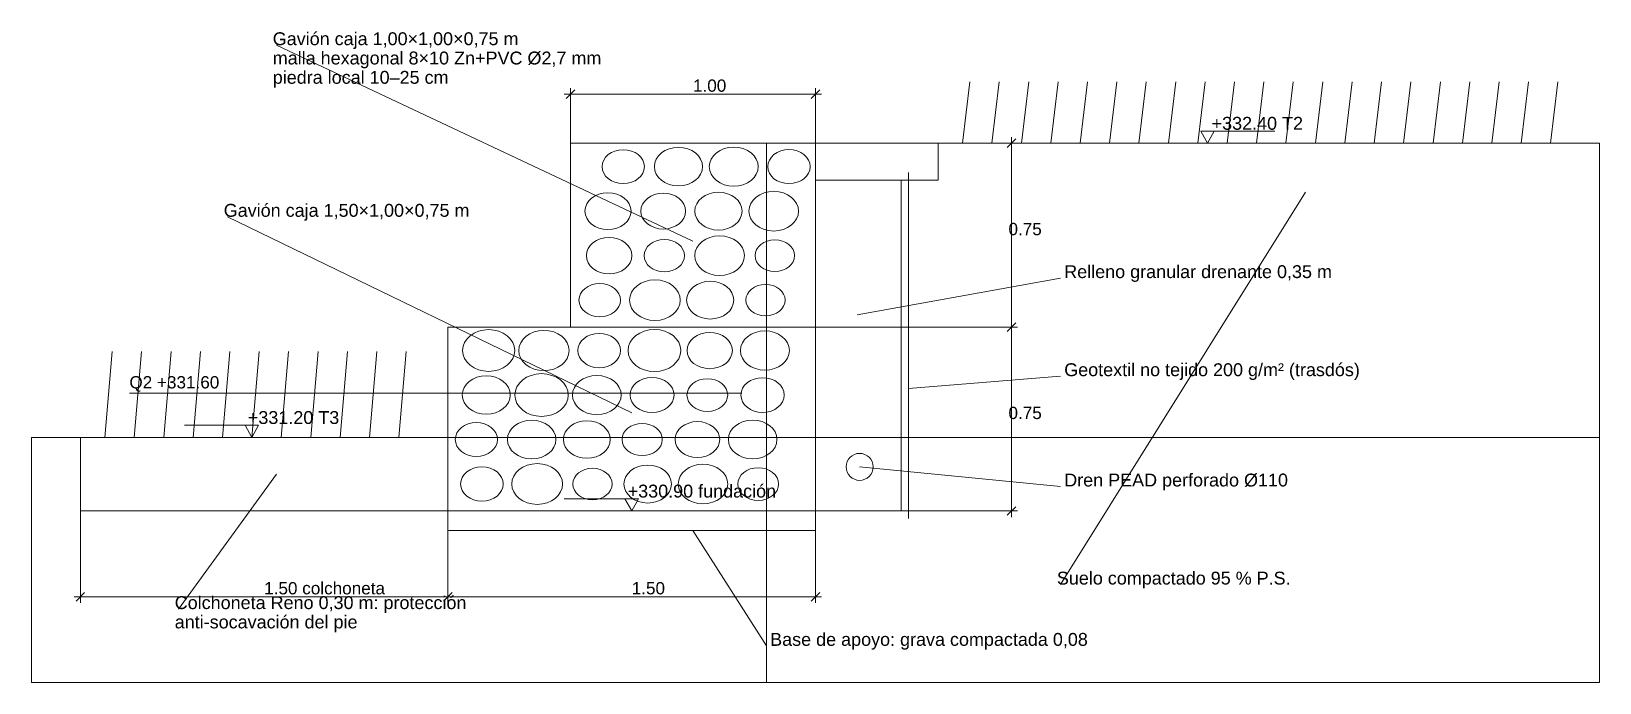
# Model space of a CAD drawing. Header units: metres. Extents: x -1097 to 1588, y -673 to 884.
# Drawn here: x 1316.8 to 1323.2, y -61 to -58.34 of the extents above; entities that cross this region are included whole.
import ezdxf

# ---------------------------------------------------------------- set-up
doc = ezdxf.new("R2010")
doc.units = ezdxf.units.M
doc.layers.add('DETALLES', color=7, linetype='Continuous', lineweight=0, plot=False)
doc.styles.add('ARIAL', font='arial.ttf')

msp = doc.modelspace()

# ---------------------------------------------------------------- linework, layer by layer
at = {"layer": 'DETALLES'}
for points in [[(1319.5, -59.2), (1317.8, -58.4)], [(1320.6, -58.8), (1320.63, -58.55)], [(1320.72, -58.8), (1320.75, -58.55)], [(1320.84, -58.8), (1320.87, -58.55)], [(1320.96, -58.8), (1320.99, -58.55)], [(1321.08, -58.8), (1321.11, -58.55)], [(1321.2, -58.8), (1321.23, -58.55)], [(1321.32, -58.8), (1321.35, -58.55)], [(1321.44, -58.8), (1321.47, -58.55)], [(1321.56, -58.8), (1321.59, -58.55)], [(1321.68, -58.8), (1321.71, -58.55)], [(1321.8, -58.8), (1321.83, -58.55)], [(1321.92, -58.8), (1321.95, -58.55)], [(1322.04, -58.8), (1322.07, -58.55)], [(1322.16, -58.8), (1322.19, -58.55)], [(1322.28, -58.8), (1322.31, -58.55)], [(1322.4, -58.8), (1322.43, -58.55)], [(1322.52, -58.8), (1322.55, -58.55)], [(1322.64, -58.8), (1322.67, -58.55)], [(1322.76, -58.8), (1322.79, -58.55)], [(1322.88, -58.8), (1322.91, -58.55)], [(1323, -58.8), (1323.03, -58.55)], [(1318.975, -58.6), (1320.025, -58.6)], [(1318.9825, -58.6175), (1319.0175, -58.5825)], [(1319, -58.8), (1319, -58.575)], [(1319.9825, -58.6175), (1320.0175, -58.5825)], [(1320, -58.8), (1320, -58.575)], [(1321.6, -58.7505), (1321.875, -58.7505)], [(1320, -58.8), (1320.825, -58.8)], [(1320.5, -58.8), (1323.2, -58.8)], [(1320.7825, -58.8175), (1320.8175, -58.7825)], [(1320.8, -59.575), (1320.8, -58.775)], [(1320.38, -60.33), (1320.38, -58.92)], [(1322, -59), (1321, -60.6)], [(1319.25, -59.9), (1317.6, -59.1)], [(1320.17, -59.5), (1321, -59.35)], [(1320, -59.55), (1320.825, -59.55)], [(1320, -59.55), (1320.825, -59.55)], [(1320.7825, -59.5675), (1320.8175, -59.5325)], [(1320.7825, -59.5675), (1320.8175, -59.5325)], [(1320.8, -60.325), (1320.8, -59.525)], [(1317.1, -60), (1317.13, -59.65)], [(1317.22, -60), (1317.25, -59.65)], [(1317.34, -60), (1317.37, -59.65)], [(1317.46, -60), (1317.49, -59.65)], [(1317.58, -60), (1317.61, -59.65)], [(1317.7, -60), (1317.73, -59.65)], [(1317.82, -60), (1317.85, -59.65)], [(1317.94, -60), (1317.97, -59.65)], [(1318.06, -60), (1318.09, -59.65)], [(1318.18, -60), (1318.21, -59.65)], [(1318.3, -60), (1318.33, -59.65)], [(1320.38, -59.8), (1321, -59.75)], [(1317.2, -59.82), (1319.7, -59.82)], [(1317.7, -59.9505), (1317.425, -59.9505)], [(1316.8, -60), (1318.5, -60)], [(1317.8, -60.15), (1317.4, -60.7)], [(1320.18, -60.12), (1321, -60.2)], [(1319.25, -60.2505), (1318.975, -60.2505)], [(1320.7825, -60.3175), (1320.8175, -60.2825)], [(1317, -60.3), (1317, -60.675)], [(1318.5, -60.3), (1318.5, -60.38), (1320, -60.38)], [(1318.5, -60.3), (1318.5, -60.675)], [(1318.5, -60.3), (1318.5, -60.675)], [(1320, -60.3), (1320, -60.675)], [(1320, -60.3), (1320.825, -60.3)], [(1319.5, -60.38), (1319.8, -60.85)], [(1316.975, -60.65), (1318.525, -60.65)], [(1316.9825, -60.6675), (1317.0175, -60.6325)], [(1318.475, -60.65), (1320.025, -60.65)], [(1318.4825, -60.6675), (1318.5175, -60.6325)], [(1318.4825, -60.6675), (1318.5175, -60.6325)], [(1319.9825, -60.6675), (1320.0175, -60.6325)]]:
    msp.add_lwpolyline(points, dxfattribs=at)
for points in [[(1321.5725, -58.7505), (1321.6275, -58.7505), (1321.6, -58.8)], [(1319, -59.55), (1320, -59.55), (1320, -58.8), (1319, -58.8)], [(1319, -59.55), (1320, -59.55), (1320, -58.8), (1319, -58.8)], [(1319.8, -58.8), (1323.2, -58.8), (1323.2, -61), (1319.8, -61)], [(1320, -58.95), (1320.5, -58.95), (1320.5, -58.8), (1320, -58.8)], [(1320, -60.3), (1320.35, -60.3), (1320.35, -58.95), (1320, -58.95)], [(1318.5, -60.3), (1320, -60.3), (1320, -59.55), (1318.5, -59.55)], [(1318.5, -60.3), (1320, -60.3), (1320, -59.55), (1318.5, -59.55)], [(1317.6725, -59.9505), (1317.7275, -59.9505), (1317.7, -60)], [(1316.8, -61), (1323.2, -61), (1323.2, -60), (1316.8, -60)], [(1317, -60.3), (1318.5, -60.3), (1318.5, -60), (1317, -60)], [(1319.2225, -60.2505), (1319.2775, -60.2505), (1319.25, -60.3)]]:
    msp.add_lwpolyline(points, close=True, dxfattribs=at)
msp.add_circle((1320.18, -60.12), 0.055, dxfattribs=at)
for centre, major_axis in [((1319.6662, -58.8955), (0.1, 0)), ((1319.2152, -58.8955), (0.0864, 0)), ((1319.4407, -58.8955), (0.0984, 0)), ((1319.8917, -58.8955), (0.0867, 0)), ((1319.153, -59.077), (0.0941, 0)), ((1319.3785, -59.077), (0.0912, 0)), ((1319.604, -59.077), (0.0964, 0)), ((1319.8295, -59.077), (0.1013, 0)), ((1319.1576, -59.2585), (0.0928, 0)), ((1319.3831, -59.2585), (0.0823, 0)), ((1319.6086, -59.2585), (0.1012, 0)), ((1319.8341, -59.2585), (0.0808, 0)), ((1319.1194, -59.44), (0.0848, 0)), ((1319.3449, -59.44), (0.1034, 0)), ((1319.5704, -59.44), (0.0962, 0)), ((1319.7959, -59.44), (0.0801, 0)), ((1318.6662, -59.6455), (0.1064, 0)), ((1318.8917, -59.6455), (0.1026, 0)), ((1319.1172, -59.6455), (0.0875, 0)), ((1319.3427, -59.6455), (0.1075, 0)), ((1319.5682, -59.6455), (0.0925, 0)), ((1319.7937, -59.6455), (0.0999, 0)), ((1318.6565, -59.827), (0.0979, 0)), ((1318.882, -59.827), (0.1089, 0)), ((1319.1075, -59.827), (0.0995, 0)), ((1319.333, -59.827), (0.0899, 0)), ((1319.5585, -59.827), (0.0832, 0)), ((1319.784, -59.827), (0.0884, 0)), ((1318.6161, -60.0085), (0.0861, 0)), ((1318.8416, -60.0085), (0.0987, 0)), ((1319.0671, -60.0085), (0.0956, 0)), ((1319.2926, -60.0085), (0.082, 0)), ((1319.5181, -60.0085), (0.0913, 0)), ((1319.7436, -60.0085), (0.0991, 0)), ((1318.6388, -60.19), (0.0869, 0)), ((1318.8643, -60.19), (0.1039, 0)), ((1319.0898, -60.19), (0.08, 0)), ((1319.3153, -60.19), (0.0968, 0)), ((1319.5408, -60.19), (0.101, 0)), ((1319.7663, -60.19), (0.0832, 0))]:
    msp.add_ellipse(centre, major_axis=major_axis, ratio=0.8, dxfattribs=at)

# ---------------------------------------------------------------- texts
at = {"layer": 'DETALLES', "style": 'ARIAL'}
for s, height, p in [('Gavión caja 1,00×1,00×0,75 m', 0.0525, (1317.785, -58.4)), ('malla hexagonal 8×10 Zn+PVC Ø2,7 mm', 0.0525, (1317.785, -58.4787)), ('piedra local 10–25 cm', 0.0525, (1317.785, -58.5575)), ('1.00', 0.05, (1319.5, -58.59)), ('+332.40 T2', 0.0525, (1321.6165, -58.745)), ('Gavión caja 1,50×1,00×0,75 m', 0.0525, (1317.585, -59.1)), ('0.75', 0.05, (1320.7875, -59.175)), ('Relleno granular drenante 0,35 m', 0.0525, (1321.015, -59.35)), ('Geotextil no tejido 200 g/m² (trasdós)', 0.0525, (1321.015, -59.75)), ('Q2 +331.60', 0.05, (1317.2, -59.8)), ('+331.20 T3', 0.0525, (1317.6835, -59.945)), ('0.75', 0.05, (1320.7875, -59.925)), ('Dren PEAD perforado Ø110', 0.0525, (1321.015, -60.2)), ('+330.90 fundación', 0.0525, (1319.2335, -60.245)), ('1.50 colchoneta', 0.05, (1317.75, -60.64)), ('1.50', 0.05, (1319.25, -60.64)), ('Suelo compactado 95 % P.S.', 0.0525, (1320.985, -60.6)), ('Colchoneta Reno 0,30 m: protección', 0.0525, (1317.385, -60.7)), ('anti-socavación del pie', 0.0525, (1317.385, -60.7788)), ('Base de apoyo: grava compactada 0,08', 0.0525, (1319.815, -60.85))]:
    msp.add_text(s, height=height, dxfattribs=at).set_placement(p)

doc.saveas('drawing.dxf')
